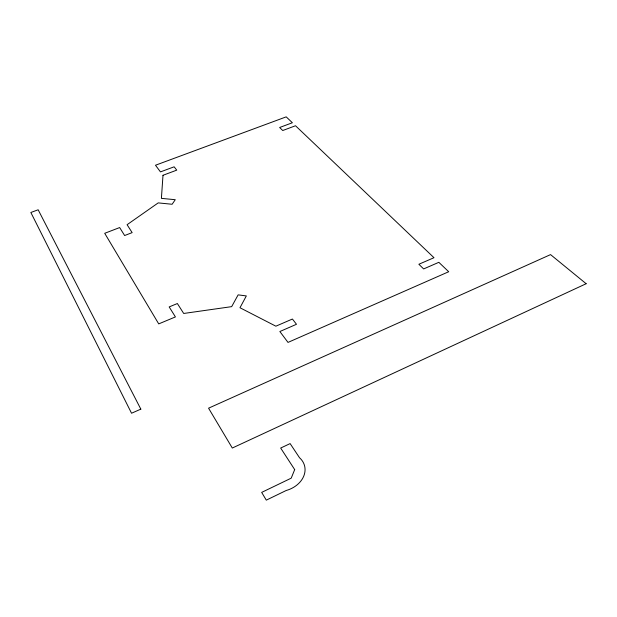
<?xml version="1.0" encoding="UTF-8"?>
<svg xmlns="http://www.w3.org/2000/svg" width="617" height="617" viewBox="0 0 617 617"><rect width="100%" height="100%" fill="white"/><g stroke="black" fill="none" stroke-linecap="round" stroke-linejoin="round"><path stroke-width="0.93" d="M162.996 175.282L161.407 198.365L175.267 199.7L172.128 204.258L158.207 202.893L127.087 224.704L132.138 232.624L124.634 235.532L119.659 227.557L104.713 233.303L158.723 323.894L175.421 316.922L169.174 306.919L177.364 303.533L183.704 313.467L231.676 306.641L238.131 294.864L246.337 295.921L239.974 307.744L275.876 326.192L292.412 319.028L296.492 324.28L279.863 331.522L288.008 342.412L448.713 271.735L438.834 262.318L423.64 268.935L418.874 264.253L433.99 257.705L295.512 125.745L282.733 130.519L279.648 127.495L292.373 122.752L286.195 116.86L155.484 165.233L160.466 171.896L174.141 166.806L176.74 170.145L162.996 175.282M294.687 469.606L291.209 478.16L261.67 492.397L266.305 500.14L286.195 490.492A24.665 19.382 -14 0 0 299.523 457.737L290.121 443.592L280.673 448.05L294.687 469.606M586.15 283.72L232.3 448.035L208.561 408.184L550.549 254.605L586.15 283.72M140.83 409.14L131.544 413.228L30.85 212.487L38.154 209.78L140.83 409.14"/></g></svg>
